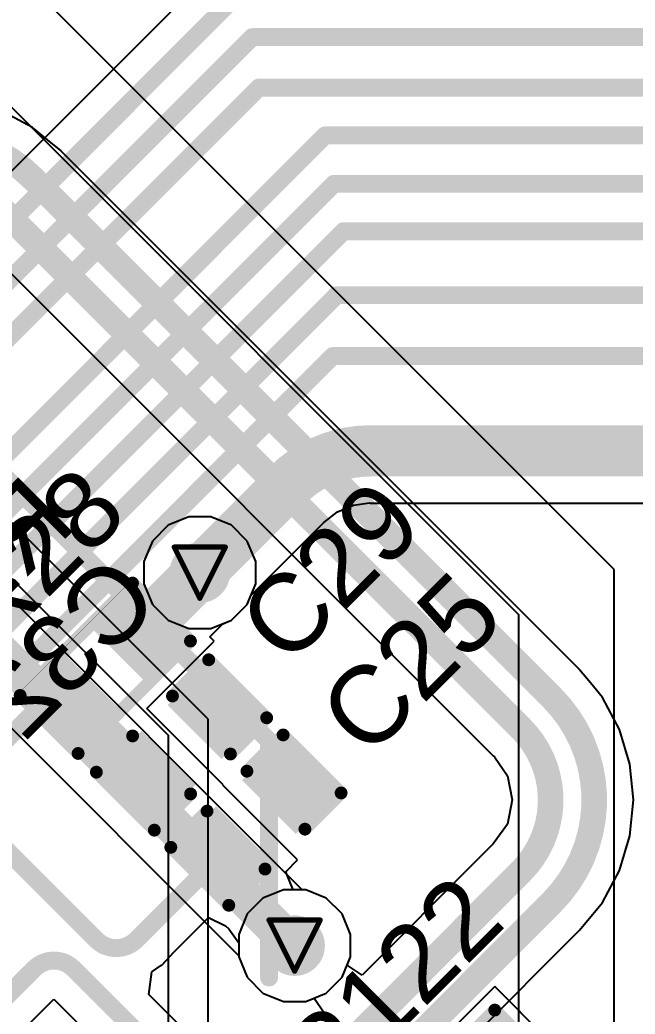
# Model space of a CAD drawing. Header units: inches. Extents: x 0 to 5359, y 0 to 5098.
# Drawn here: x 65.48 to 71.58, y 59.44 to 69.29 of the extents above; entities that cross this region are included whole.
import ezdxf

# ---------------------------------------------------------------- set-up
doc = ezdxf.new("R2010")
doc.units = ezdxf.units.IN
for name, color, linetype in [('Bottom Layer', 5, 'Continuous'), ('Bottom Overlay', 54, 'Continuous'), ('Drill Drawing', 1, 'Continuous'), ('Layer 1', 16, 'Continuous'), ('Layer 2', 76, 'Continuous'), ('Top Layer', 1, 'Continuous'), ('Top Overlay', 2, 'Continuous'), ('Top Paste', 8, 'Continuous'), ('Top Solder', 216, 'Continuous'), ('Via Holes', 16, 'Continuous')]:
    doc.layers.add(name, color=color, linetype=linetype)
doc.styles.add('Arial', font='', dxfattribs={"height": 0.2})
doc.styles.get('Arial').set_extended_font_data('Arial')

# ---------------------------------------------------------------- blocks, each defined once
blk = doc.blocks.new('R___0402_171')
at = {"layer": 'Top Layer'}
for points in [[(-0.6985, -0.3175), (-0.6985, 0.3175), (-0.2412999999999999, 0.3175), (-0.2413, -0.3175)], [(0.2412999999999999, -0.3175), (0.2413, 0.3175), (0.6985, 0.3175), (0.6985, -0.3175)]]:
    blk.add_hatch(color=1, dxfattribs=at).paths.add_polyline_path(points)
at = {"layer": 'Top Paste'}
for points in [[(-0.6985, -0.3175), (-0.6985, 0.3175), (-0.2412999999999999, 0.3175), (-0.2413, -0.3175)], [(0.2412999999999999, -0.3175), (0.2413, 0.3175), (0.6985, 0.3175), (0.6985, -0.3175)]]:
    blk.add_hatch(color=8, dxfattribs=at).paths.add_polyline_path(points)
at = {"layer": 'Top Solder'}
for points in [[(-0.75350116, -0.37250116), (-0.75350116, 0.37250116), (-0.1862988399999999, 0.37250116), (-0.18629884, -0.37250116)], [(0.1862988399999999, -0.37250116), (0.18629884, 0.37250116), (0.75350116, 0.37250116), (0.75350116, -0.37250116)]]:
    blk.add_hatch(color=216, dxfattribs=at).paths.add_polyline_path(points)
at = {"layer": 'Top Overlay'}
for points in [[(-0.7874, -0.4064, 0.127, 0.127, 0), (-0.7874, 0.4064, 0.127, 0.127, 0)], [(0.7874, 0.4064, 0.127, 0.127, 0), (-0.7874, 0.4064, 0.127, 0.127, 0)], [(0.7874, -0.4064, 0.127, 0.127, 0), (0.7874, 0.4064, 0.127, 0.127, 0)], [(0.7874, -0.4064, 0.127, 0.127, 0), (-0.7874, -0.4064, 0.127, 0.127, 0)], [(0.8128, -0.4318, 0.0032258, 0.0032258, 0), (-0.8128, -0.4318, 0.0032258, 0.0032258, 0)]]:
    blk.add_lwpolyline(points, format="xyseb", dxfattribs=at)
for points in [[(-0.8191499999999999, 0.4064, 0.0635, 0.0635, 1), (-0.7556499999999999, 0.4064, 0.0635, 0.0635, 1)], [(-0.8191499999999999, 0.4064, 0.0635, 0.0635, 1), (-0.7556499999999999, 0.4064, 0.0635, 0.0635, 1)], [(0.7556499999999999, 0.4064, 0.0635, 0.0635, 1), (0.8191499999999999, 0.4064, 0.0635, 0.0635, 1)], [(0.7556499999999999, 0.4064, 0.0635, 0.0635, 1), (0.8191499999999999, 0.4064, 0.0635, 0.0635, 1)], [(-0.8191499999999999, -0.4064, 0.0635, 0.0635, 1), (-0.7556499999999999, -0.4064, 0.0635, 0.0635, 1)], [(-0.8191499999999999, -0.4064, 0.0635, 0.0635, 1), (-0.7556499999999999, -0.4064, 0.0635, 0.0635, 1)], [(0.7556499999999999, -0.4064, 0.0635, 0.0635, 1), (0.8191499999999999, -0.4064, 0.0635, 0.0635, 1)], [(0.7556499999999999, -0.4064, 0.0635, 0.0635, 1), (0.8191499999999999, -0.4064, 0.0635, 0.0635, 1)], [(-0.81360518, -0.4318, 0.0016129, 0.0016129, 1), (-0.8119948199999999, -0.4318, 0.0016129, 0.0016129, 1)], [(0.8119948199999999, -0.4318, 0.0016129, 0.0016129, 1), (0.81360518, -0.4318, 0.0016129, 0.0016129, 1)]]:
    blk.add_lwpolyline(points, format="xyseb", close=True, dxfattribs=at)
blk = doc.blocks.new('C___0402_359')
at = {"layer": 'Top Layer'}
for points in [[(-0.6985, -0.3175), (-0.6985, 0.3175), (-0.2412999999999999, 0.3175), (-0.2413, -0.3175)], [(0.2412999999999999, -0.3175), (0.2413, 0.3175), (0.6985, 0.3175), (0.6985, -0.3175)]]:
    blk.add_hatch(color=1, dxfattribs=at).paths.add_polyline_path(points)
at = {"layer": 'Top Paste'}
for points in [[(-0.6985, -0.3175), (-0.6985, 0.3175), (-0.2412999999999999, 0.3175), (-0.2413, -0.3175)], [(0.2412999999999999, -0.3175), (0.2413, 0.3175), (0.6985, 0.3175), (0.6985, -0.3175)]]:
    blk.add_hatch(color=8, dxfattribs=at).paths.add_polyline_path(points)
at = {"layer": 'Top Solder'}
for points in [[(-0.7584998799999999, -0.37749988), (-0.7584998799999999, 0.37749988), (-0.18130012, 0.37749988), (-0.18130012, -0.37749988)], [(0.18130012, -0.37749988), (0.18130012, 0.37749988), (0.7584998799999999, 0.37749988), (0.7584998799999999, -0.37749988)]]:
    blk.add_hatch(color=216, dxfattribs=at).paths.add_polyline_path(points)
at = {"layer": 'Top Overlay'}
for points in [[(-0.7874, -0.4064, 0.127, 0.127, 0), (-0.7874, 0.4064, 0.127, 0.127, 0)], [(-0.2794, 0.4064, 0.127, 0.127, 0), (-0.7874, 0.4064, 0.127, 0.127, 0)], [(0.7874, 0.4064, 0.127, 0.127, 0), (0.2794, 0.4064, 0.127, 0.127, 0)], [(0.7874, -0.4064, 0.127, 0.127, 0), (0.7874, 0.4064, 0.127, 0.127, 0)], [(-0.2794, -0.4064, 0.127, 0.127, 0), (-0.7874, -0.4064, 0.127, 0.127, 0)], [(0.7874, -0.4064, 0.127, 0.127, 0), (0.2794, -0.4064, 0.127, 0.127, 0)]]:
    blk.add_lwpolyline(points, format="xyseb", dxfattribs=at)
for points in [[(-0.8191499999999999, 0.4064, 0.0635, 0.0635, 1), (-0.7556499999999999, 0.4064, 0.0635, 0.0635, 1)], [(-0.8191499999999999, 0.4064, 0.0635, 0.0635, 1), (-0.7556499999999999, 0.4064, 0.0635, 0.0635, 1)], [(-0.31115, 0.4064, 0.0635, 0.0635, 1), (-0.24765, 0.4064, 0.0635, 0.0635, 1)], [(0.24765, 0.4064, 0.0635, 0.0635, 1), (0.31115, 0.4064, 0.0635, 0.0635, 1)], [(0.7556499999999999, 0.4064, 0.0635, 0.0635, 1), (0.8191499999999999, 0.4064, 0.0635, 0.0635, 1)], [(0.7556499999999999, 0.4064, 0.0635, 0.0635, 1), (0.8191499999999999, 0.4064, 0.0635, 0.0635, 1)], [(-0.8191499999999999, -0.4064, 0.0635, 0.0635, 1), (-0.7556499999999999, -0.4064, 0.0635, 0.0635, 1)], [(-0.8191499999999999, -0.4064, 0.0635, 0.0635, 1), (-0.7556499999999999, -0.4064, 0.0635, 0.0635, 1)], [(-0.31115, -0.4064, 0.0635, 0.0635, 1), (-0.24765, -0.4064, 0.0635, 0.0635, 1)], [(0.24765, -0.4064, 0.0635, 0.0635, 1), (0.31115, -0.4064, 0.0635, 0.0635, 1)], [(0.7556499999999999, -0.4064, 0.0635, 0.0635, 1), (0.8191499999999999, -0.4064, 0.0635, 0.0635, 1)], [(0.7556499999999999, -0.4064, 0.0635, 0.0635, 1), (0.8191499999999999, -0.4064, 0.0635, 0.0635, 1)]]:
    blk.add_lwpolyline(points, format="xyseb", close=True, dxfattribs=at)
blk = doc.blocks.new('C___0402_363')
at = {"layer": 'Top Layer'}
for points in [[(-0.6985, -0.3175), (-0.6985, 0.3175), (-0.2412999999999999, 0.3175), (-0.2413, -0.3175)], [(0.2412999999999999, -0.3175), (0.2413, 0.3175), (0.6985, 0.3175), (0.6985, -0.3175)]]:
    blk.add_hatch(color=1, dxfattribs=at).paths.add_polyline_path(points)
at = {"layer": 'Top Paste'}
for points in [[(-0.6985, -0.3175), (-0.6985, 0.3175), (-0.2412999999999999, 0.3175), (-0.2413, -0.3175)], [(0.2412999999999999, -0.3175), (0.2413, 0.3175), (0.6985, 0.3175), (0.6985, -0.3175)]]:
    blk.add_hatch(color=8, dxfattribs=at).paths.add_polyline_path(points)
at = {"layer": 'Top Solder'}
for points in [[(-0.7584998799999999, -0.37749988), (-0.7584998799999999, 0.37749988), (-0.18130012, 0.37749988), (-0.18130012, -0.37749988)], [(0.18130012, -0.37749988), (0.18130012, 0.37749988), (0.7584998799999999, 0.37749988), (0.7584998799999999, -0.37749988)]]:
    blk.add_hatch(color=216, dxfattribs=at).paths.add_polyline_path(points)
at = {"layer": 'Top Overlay'}
for points in [[(-0.2794, 0.4064, 0.127, 0.127, 0), (-0.7874, 0.4064, 0.127, 0.127, 0)], [(-0.7874, -0.4064, 0.127, 0.127, 0), (-0.7874, 0.4064, 0.127, 0.127, 0)], [(0.7874, 0.4064, 0.127, 0.127, 0), (0.2794, 0.4064, 0.127, 0.127, 0)], [(0.7874, -0.4064, 0.127, 0.127, 0), (0.7874, 0.4064, 0.127, 0.127, 0)], [(-0.2794, -0.4064, 0.127, 0.127, 0), (-0.7874, -0.4064, 0.127, 0.127, 0)], [(0.7874, -0.4064, 0.127, 0.127, 0), (0.2794, -0.4064, 0.127, 0.127, 0)]]:
    blk.add_lwpolyline(points, format="xyseb", dxfattribs=at)
for points in [[(-0.8191499999999999, 0.4064, 0.0635, 0.0635, 1), (-0.7556499999999999, 0.4064, 0.0635, 0.0635, 1)], [(-0.8191499999999999, 0.4064, 0.0635, 0.0635, 1), (-0.7556499999999999, 0.4064, 0.0635, 0.0635, 1)], [(-0.31115, 0.4064, 0.0635, 0.0635, 1), (-0.24765, 0.4064, 0.0635, 0.0635, 1)], [(0.24765, 0.4064, 0.0635, 0.0635, 1), (0.31115, 0.4064, 0.0635, 0.0635, 1)], [(0.7556499999999999, 0.4064, 0.0635, 0.0635, 1), (0.8191499999999999, 0.4064, 0.0635, 0.0635, 1)], [(0.7556499999999999, 0.4064, 0.0635, 0.0635, 1), (0.8191499999999999, 0.4064, 0.0635, 0.0635, 1)], [(-0.8191499999999999, -0.4064, 0.0635, 0.0635, 1), (-0.7556499999999999, -0.4064, 0.0635, 0.0635, 1)], [(-0.8191499999999999, -0.4064, 0.0635, 0.0635, 1), (-0.7556499999999999, -0.4064, 0.0635, 0.0635, 1)], [(-0.31115, -0.4064, 0.0635, 0.0635, 1), (-0.24765, -0.4064, 0.0635, 0.0635, 1)], [(0.24765, -0.4064, 0.0635, 0.0635, 1), (0.31115, -0.4064, 0.0635, 0.0635, 1)], [(0.7556499999999999, -0.4064, 0.0635, 0.0635, 1), (0.8191499999999999, -0.4064, 0.0635, 0.0635, 1)], [(0.7556499999999999, -0.4064, 0.0635, 0.0635, 1), (0.8191499999999999, -0.4064, 0.0635, 0.0635, 1)]]:
    blk.add_lwpolyline(points, format="xyseb", close=True, dxfattribs=at)
blk = doc.blocks.new('C___0402_381')
at = {"layer": 'Top Layer'}
for points in [[(-0.6985, -0.3175), (-0.6985, 0.3175), (-0.2412999999999999, 0.3175), (-0.2413, -0.3175)], [(0.2412999999999999, -0.3175), (0.2413, 0.3175), (0.6985, 0.3175), (0.6985, -0.3175)]]:
    blk.add_hatch(color=1, dxfattribs=at).paths.add_polyline_path(points)
at = {"layer": 'Top Paste'}
for points in [[(-0.6985, -0.3175), (-0.6985, 0.3175), (-0.2412999999999999, 0.3175), (-0.2413, -0.3175)], [(0.2412999999999999, -0.3175), (0.2413, 0.3175), (0.6985, 0.3175), (0.6985, -0.3175)]]:
    blk.add_hatch(color=8, dxfattribs=at).paths.add_polyline_path(points)
at = {"layer": 'Top Solder'}
for points in [[(-0.7584998799999999, -0.37749988), (-0.7584998799999999, 0.37749988), (-0.18130012, 0.37749988), (-0.18130012, -0.37749988)], [(0.18130012, -0.37749988), (0.18130012, 0.37749988), (0.7584998799999999, 0.37749988), (0.7584998799999999, -0.37749988)]]:
    blk.add_hatch(color=216, dxfattribs=at).paths.add_polyline_path(points)
at = {"layer": 'Top Overlay'}
for points in [[(-0.7874, 0.4064, 0.127, 0.127, 0), (-0.7874, -0.4064, 0.127, 0.127, 0)], [(-0.2794, 0.4064, 0.127, 0.127, 0), (-0.7874, 0.4064, 0.127, 0.127, 0)], [(0.7874, 0.4064, 0.127, 0.127, 0), (0.2794, 0.4064, 0.127, 0.127, 0)], [(0.7874, 0.4064, 0.127, 0.127, 0), (0.7874, -0.4064, 0.127, 0.127, 0)], [(-0.2794, -0.4064, 0.127, 0.127, 0), (-0.7874, -0.4064, 0.127, 0.127, 0)], [(0.7874, -0.4064, 0.127, 0.127, 0), (0.2794, -0.4064, 0.127, 0.127, 0)]]:
    blk.add_lwpolyline(points, format="xyseb", dxfattribs=at)
for points in [[(-0.8191499999999999, 0.4064, 0.0635, 0.0635, 1), (-0.7556499999999999, 0.4064, 0.0635, 0.0635, 1)], [(-0.8191499999999999, 0.4064, 0.0635, 0.0635, 1), (-0.7556499999999999, 0.4064, 0.0635, 0.0635, 1)], [(-0.31115, 0.4064, 0.0635, 0.0635, 1), (-0.24765, 0.4064, 0.0635, 0.0635, 1)], [(0.24765, 0.4064, 0.0635, 0.0635, 1), (0.31115, 0.4064, 0.0635, 0.0635, 1)], [(0.7556499999999999, 0.4064, 0.0635, 0.0635, 1), (0.8191499999999999, 0.4064, 0.0635, 0.0635, 1)], [(0.7556499999999999, 0.4064, 0.0635, 0.0635, 1), (0.8191499999999999, 0.4064, 0.0635, 0.0635, 1)], [(-0.8191499999999999, -0.4064, 0.0635, 0.0635, 1), (-0.7556499999999999, -0.4064, 0.0635, 0.0635, 1)], [(-0.8191499999999999, -0.4064, 0.0635, 0.0635, 1), (-0.7556499999999999, -0.4064, 0.0635, 0.0635, 1)], [(-0.31115, -0.4064, 0.0635, 0.0635, 1), (-0.24765, -0.4064, 0.0635, 0.0635, 1)], [(0.24765, -0.4064, 0.0635, 0.0635, 1), (0.31115, -0.4064, 0.0635, 0.0635, 1)], [(0.7556499999999999, -0.4064, 0.0635, 0.0635, 1), (0.8191499999999999, -0.4064, 0.0635, 0.0635, 1)], [(0.7556499999999999, -0.4064, 0.0635, 0.0635, 1), (0.8191499999999999, -0.4064, 0.0635, 0.0635, 1)]]:
    blk.add_lwpolyline(points, format="xyseb", close=True, dxfattribs=at)

msp = doc.modelspace()

# ---------------------------------------------------------------- hatches: boundary and pattern name
at = {"layer": 'Bottom Layer'}
h = msp.add_hatch(color=5, dxfattribs=at)
edge = h.paths.add_edge_path()
edge.add_arc((67.26704606, 63.81672529999999), 0.2999994, 0, 360)
h = msp.add_hatch(color=5, dxfattribs=at)
edge = h.paths.add_edge_path()
edge.add_arc((68.20712037999999, 60.12091353999999), 0.2999994, 0, 360)
at = {"layer": 'Layer 1'}
h = msp.add_hatch(color=16, dxfattribs=at)
edge = h.paths.add_edge_path()
edge.add_arc((67.26704606, 63.81672529999999), 0.2999994, 0, 360)
h = msp.add_hatch(color=16, dxfattribs=at)
edge = h.paths.add_edge_path()
edge.add_arc((68.20712037999999, 60.12091353999999), 0.2999994, 0, 360)
at = {"layer": 'Layer 2'}
h = msp.add_hatch(color=76, dxfattribs=at)
edge = h.paths.add_edge_path()
edge.add_arc((67.26704606, 63.81672529999999), 0.2999994, 0, 360)
h = msp.add_hatch(color=76, dxfattribs=at)
edge = h.paths.add_edge_path()
edge.add_arc((68.20712037999999, 60.12091353999999), 0.2999994, 0, 360)
at = {"layer": 'Top Layer'}
h = msp.add_hatch(color=1, dxfattribs=at)
edge = h.paths.add_edge_path()
edge.add_arc((67.26704606, 63.81672529999999), 0.2999994, 0, 360)
h = msp.add_hatch(color=1, dxfattribs=at)
edge = h.paths.add_edge_path()
edge.add_arc((68.20712037999999, 60.12091353999999), 0.2999994, 0, 360)
at = {"layer": 'Via Holes'}
h = msp.add_hatch(color=7, dxfattribs=at)
edge = h.paths.add_edge_path()
edge.add_arc((67.26704606, 63.81672529999999), 0.1499997, 0, 360)
h = msp.add_hatch(color=7, dxfattribs=at)
edge = h.paths.add_edge_path()
edge.add_arc((68.20712037999999, 60.12091353999999), 0.1499997, 0, 360)

# ---------------------------------------------------------------- linework, layer by layer
at = {"layer": 'Bottom Layer'}
for p, q in [((65.60930998, 68.22781375999999), (65.28722273999999, 68.39997242)), ((65.75855276, 68.10533496), (65.60930998, 68.22781375999999)), ((65.8916259, 67.9961302), (65.75855276, 68.10533496)), ((65.89170209999999, 67.99603368), (65.8916259, 67.9961302)), ((65.89205516, 67.99355718), (65.89170209999999, 67.99603368)), ((70.90406189999999, 62.9815479), (65.89205516, 67.99355718)), ((65.03735532, 67.13885733999999), (70.17458405999999, 62.00162097999999)), ((67.15684816, 64.3707247), (66.9532316, 64.286384)), ((67.37724396, 64.3707247), (67.15684816, 64.3707247)), ((67.58086052, 64.286384), (67.37724396, 64.3707247)), ((66.9532316, 64.286384), (66.79738736, 64.13053975999999)), ((67.73670476, 64.13053975999999), (67.58086052, 64.286384)), ((68.28047812, 60.67491293999999), (64.82695441999999, 64.12843917999999)), ((66.79738736, 64.13053975999999), (66.71304665999999, 63.9269232)), ((67.82104546, 63.9269232), (67.73670476, 64.13053975999999)), ((66.71304665999999, 63.9269232), (66.71304665999999, 63.7065274)), ((67.82104546, 63.7065274), (67.82104546, 63.9269232)), ((66.71304665999999, 63.7065274), (66.79738736, 63.50291083999999)), ((67.73670476, 63.50291083999999), (67.82104546, 63.7065274)), ((66.79738736, 63.50291083999999), (66.9532316, 63.3470666)), ((67.58086052, 63.3470666), (67.73670476, 63.50291083999999)), ((66.9532316, 63.3470666), (67.15684816, 63.26272589999999)), ((67.15684816, 63.26272589999999), (67.37724396, 63.26272589999999)), ((67.37724396, 63.26272589999999), (67.58086052, 63.3470666)), ((71.03033545999999, 62.85689231999999), (70.90406189999999, 62.9815479)), ((64.76785116, 62.9056781), (67.65312098, 60.02040827999999)), ((71.03184168, 62.85565534), (71.03033545999999, 62.85689231999999)), ((71.13984248, 62.72405032), (71.03184168, 62.85565534)), ((71.25896848, 62.5788944), (71.13984248, 62.72405032)), ((71.42774132, 62.26314192), (71.25896848, 62.5788944)), ((71.53167049999999, 61.92053402), (71.42774132, 62.26314192)), ((70.17458405999999, 62.00162097999999), (70.1899155, 61.99137715999999)), ((70.1899155, 61.99137715999999), (70.31601634, 61.80265261999999)), ((71.56676314, 61.56423044), (71.53167049999999, 61.92053402)), ((70.31601634, 61.80265261999999), (70.36344068, 61.56423044)), ((70.36344068, 61.56423044), (70.31601634, 61.32580826)), ((71.53167049999999, 61.20792686), (71.56676314, 61.56423044)), ((70.31601634, 61.32580826), (70.27545253999999, 61.26509972)), ((70.27545253999999, 61.26509972), (70.17617156, 61.12842231999999)), ((71.42774132, 60.86531896), (71.53167049999999, 61.20792686)), ((70.17588708, 61.12814545999999), (70.05059142, 61.00260596)), ((70.17614108, 61.12839184), (70.17588708, 61.12814545999999)), ((70.17615124, 61.12840708), (70.17614108, 61.12839184)), ((70.17617156, 61.12842231999999), (70.17615124, 61.12840708)), ((70.05059142, 61.00260596), (68.87764481999999, 59.82741653999999)), ((71.25896848, 60.54956648), (71.42774132, 60.86531896)), ((68.31731828, 60.67491293999999), (68.28047812, 60.67491293999999)), ((68.52093484, 60.59057223999999), (68.31731828, 60.67491293999999)), ((68.67677907999999, 60.43472799999999), (68.52093484, 60.59057223999999)), ((71.03194582, 60.27294016), (71.25896848, 60.54956648)), ((68.76111978, 60.23111144), (68.67677907999999, 60.43472799999999)), ((66.50574456, 55.73994186), (71.03009162, 60.27293508)), ((68.76111978, 60.01071563999999), (68.76111978, 60.23111144)), ((71.03009162, 60.27293508), (71.03194582, 60.27293)), ((71.03195089999998, 60.27293508), (71.03194582, 60.27294016)), ((71.03194582, 60.27293), (71.03195089999998, 60.27293508)), ((67.65312098, 60.02040827999999), (67.65312098, 60.01071563999999)), ((67.65312098, 60.01071563999999), (67.73746168, 59.80709908)), ((68.72687804, 59.92805134), (68.76111978, 60.01071563999999)), ((68.87764481999999, 59.82741653999999), (68.72687804, 59.92805134)), ((67.73746168, 59.80709908), (67.89330591999999, 59.65125483999999)), ((67.89330591999999, 59.65125483999999), (68.09692248, 59.56691413999999)), ((68.09692248, 59.56691413999999), (68.31731828, 59.56691413999999)), ((68.31731828, 59.56691413999999), (68.40104684, 59.60159529999999)), ((68.40104684, 59.60159529999999), (68.5018442, 59.4508971)), ((68.5018442, 59.4508971), (61.46823368, 52.40384489999999))]:
    msp.add_line(p, q, dxfattribs=at)
for points in [[(63.53269742, 67.7203751, 0.254, 0.254, -0.4142328471836102), (65.61593937999999, 67.72030905999999, 0.254, 0.254, 0)], [(65.61593683999999, 67.72030652, 0.254, 0.254, 0), (65.6170265, 67.71921686, 0.254, 0.254, 0)], [(65.6170265, 67.71921686, 0.254, 0.254, -0.0002818042680307901), (65.61737194, 67.71887396, 0.254, 0.254, 0)], [(65.6173694, 67.71887142, 0.254, 0.254, 0), (70.75513408, 62.58110165999999, 0.254, 0.254, 0)], [(65.31204107999999, 67.4135431, 0.254, 0.254, 0), (70.44926982, 62.27630674, 0.254, 0.254, 0)], [(64.5064877, 63.80797245999999, 0.3809999999999999, 0.3809999999999999, 0), (68.2130335, 60.10142665999999, 0.3809999999999999, 0.3809999999999999, 0)], [(70.75513662, 62.5811042, 0.254, 0.254, -0.4144977548457663), (70.75630501999999, 60.54852508, 0.254, 0.254, 0)], [(70.44926982, 62.27630674, 0.254, 0.254, -0.4148964547558662), (70.45083954, 60.85371877999999, 0.254, 0.254, 0)], [(60.92321063999999, 51.30788062, 0.254, 0.254, 0), (70.45083954, 60.85371877999999, 0.254, 0.254, 0)], [(61.22895806, 51.0029714, 0.254, 0.254, 0), (70.75630501999999, 60.54852508, 0.254, 0.254, 0)]]:
    msp.add_lwpolyline(points, format="xyseb", dxfattribs=at)
for points in [[(65.55243684, 67.72030652, 0.127, 0.127, 1), (65.67943684, 67.72030652, 0.127, 0.127, 1)], [(65.55243938, 67.72030905999999, 0.127, 0.127, 1), (65.67943938, 67.72030905999999, 0.127, 0.127, 1)], [(65.55352649999999, 67.71921686, 0.127, 0.127, 1), (65.6805265, 67.71921686, 0.127, 0.127, 1)], [(65.55352649999999, 67.71921686, 0.127, 0.127, 1), (65.6805265, 67.71921686, 0.127, 0.127, 1)], [(65.5538694, 67.71887142, 0.127, 0.127, 1), (65.68086939999999, 67.71887142, 0.127, 0.127, 1)], [(65.55387194, 67.71887396, 0.127, 0.127, 1), (65.68087193999999, 67.71887396, 0.127, 0.127, 1)], [(70.69163407999999, 62.58110165999999, 0.127, 0.127, 1), (70.81863408, 62.58110165999999, 0.127, 0.127, 1)], [(70.69163662, 62.5811042, 0.127, 0.127, 1), (70.81863661999999, 62.5811042, 0.127, 0.127, 1)], [(70.38576982, 62.27630674, 0.127, 0.127, 1), (70.51276981999999, 62.27630674, 0.127, 0.127, 1)], [(70.38576982, 62.27630674, 0.127, 0.127, 1), (70.51276981999999, 62.27630674, 0.127, 0.127, 1)], [(70.38733954, 60.85371877999999, 0.127, 0.127, 1), (70.51433954, 60.85371877999999, 0.127, 0.127, 1)], [(70.38733954, 60.85371877999999, 0.127, 0.127, 1), (70.51433954, 60.85371877999999, 0.127, 0.127, 1)], [(70.69280502, 60.54852508, 0.127, 0.127, 1), (70.81980502, 60.54852508, 0.127, 0.127, 1)], [(70.69280502, 60.54852508, 0.127, 0.127, 1), (70.81980502, 60.54852508, 0.127, 0.127, 1)], [(68.11778349999999, 60.10142665999999, 0.1905, 0.1905, 1), (68.3082835, 60.10142665999999, 0.1905, 0.1905, 1)]]:
    msp.add_lwpolyline(points, format="xyseb", close=True, dxfattribs=at)
at = {"layer": 'Drill Drawing'}
for points in [[(67.01304606000001, 64.0707253, 0.0508, 0.0508, 0), (67.52104606, 64.0707253, 0.0508, 0.0508, 0)], [(67.01304606000001, 64.0707253, 0.0508, 0.0508, 0), (67.26704606, 63.5627253, 0.0508, 0.0508, 0)], [(67.26704606, 63.5627253, 0.0508, 0.0508, 0), (67.52104606, 64.0707253, 0.0508, 0.0508, 0)], [(67.95312038, 60.37491354, 0.0508, 0.0508, 0), (68.46112038, 60.37491354, 0.0508, 0.0508, 0)], [(67.95312038, 60.37491354, 0.0508, 0.0508, 0), (68.20712037999999, 59.86691354, 0.0508, 0.0508, 0)], [(68.20712037999999, 59.86691354, 0.0508, 0.0508, 0), (68.46112038, 60.37491354, 0.0508, 0.0508, 0)]]:
    msp.add_lwpolyline(points, format="xyseb", dxfattribs=at)
for points in [[(67.00034606, 64.0707253, 0.0254, 0.0254, 1), (67.02574605999999, 64.0707253, 0.0254, 0.0254, 1)], [(67.00034606, 64.0707253, 0.0254, 0.0254, 1), (67.02574605999999, 64.0707253, 0.0254, 0.0254, 1)], [(67.50834606, 64.0707253, 0.0254, 0.0254, 1), (67.53374606, 64.0707253, 0.0254, 0.0254, 1)], [(67.50834606, 64.0707253, 0.0254, 0.0254, 1), (67.53374606, 64.0707253, 0.0254, 0.0254, 1)], [(67.25434605999999, 63.5627253, 0.0254, 0.0254, 1), (67.27974606, 63.5627253, 0.0254, 0.0254, 1)], [(67.25434605999999, 63.5627253, 0.0254, 0.0254, 1), (67.27974606, 63.5627253, 0.0254, 0.0254, 1)], [(67.94042037999999, 60.37491354, 0.0254, 0.0254, 1), (67.96582038, 60.37491354, 0.0254, 0.0254, 1)], [(67.94042037999999, 60.37491354, 0.0254, 0.0254, 1), (67.96582038, 60.37491354, 0.0254, 0.0254, 1)], [(68.44842038, 60.37491354, 0.0254, 0.0254, 1), (68.47382037999999, 60.37491354, 0.0254, 0.0254, 1)], [(68.44842038, 60.37491354, 0.0254, 0.0254, 1), (68.47382037999999, 60.37491354, 0.0254, 0.0254, 1)], [(68.19442038, 59.86691354, 0.0254, 0.0254, 1), (68.21982038, 59.86691354, 0.0254, 0.0254, 1)], [(68.19442038, 59.86691354, 0.0254, 0.0254, 1), (68.21982038, 59.86691354, 0.0254, 0.0254, 1)]]:
    msp.add_lwpolyline(points, format="xyseb", close=True, dxfattribs=at)
at = {"layer": 'Layer 1'}
for p, q in [((67.15684816, 64.3707247), (66.9532316, 64.286384)), ((67.37724396, 64.3707247), (67.15684816, 64.3707247)), ((67.58086052, 64.286384), (67.37724396, 64.3707247)), ((66.9532316, 64.286384), (66.79738736, 64.13053975999999)), ((67.73670476, 64.13053975999999), (67.58086052, 64.286384)), ((66.79738736, 64.13053975999999), (66.71304665999999, 63.9269232)), ((67.82104546, 63.9269232), (67.73670476, 64.13053975999999)), ((66.71304665999999, 63.9269232), (66.71304665999999, 63.7065274)), ((67.82104546, 63.7065274), (67.82104546, 63.9269232)), ((66.71304665999999, 63.7065274), (66.79738736, 63.50291083999999)), ((67.73670476, 63.50291083999999), (67.82104546, 63.7065274)), ((66.79738736, 63.50291083999999), (66.9532316, 63.3470666)), ((67.58086052, 63.3470666), (67.73670476, 63.50291083999999)), ((66.9532316, 63.3470666), (67.15684816, 63.26272589999999)), ((67.15684816, 63.26272589999999), (67.37724396, 63.26272589999999)), ((67.37724396, 63.26272589999999), (67.58086052, 63.3470666)), ((68.09692248, 60.67491293999999), (67.89330591999999, 60.59057223999999)), ((68.31731828, 60.67491293999999), (68.09692248, 60.67491293999999)), ((68.52093484, 60.59057223999999), (68.31731828, 60.67491293999999)), ((67.89330591999999, 60.59057223999999), (67.73746168, 60.43472799999999)), ((68.67677907999999, 60.43472799999999), (68.52093484, 60.59057223999999)), ((67.73746168, 60.43472799999999), (67.65312098, 60.23111144)), ((68.76111978, 60.23111144), (68.67677907999999, 60.43472799999999)), ((67.65312098, 60.23111144), (67.65312098, 60.01071563999999)), ((68.76111978, 60.01071563999999), (68.76111978, 60.23111144)), ((67.65312098, 60.01071563999999), (67.73746168, 59.80709908)), ((68.67677907999999, 59.80709908), (68.76111978, 60.01071563999999)), ((67.73746168, 59.80709908), (67.89330591999999, 59.65125483999999)), ((68.52093484, 59.65125483999999), (68.67677907999999, 59.80709908)), ((67.89330591999999, 59.65125483999999), (68.09692248, 59.56691413999999)), ((68.31731828, 59.56691413999999), (68.52093484, 59.65125483999999)), ((68.09692248, 59.56691413999999), (68.31731828, 59.56691413999999))]:
    msp.add_line(p, q, dxfattribs=at)
at = {"layer": 'Layer 2'}
for p, q in [((71.37399746, 63.84965131999999), (60.19799238, 75.02565894)), ((62.34282934, 71.48469828), (70.42501535999999, 63.40254527999999)), ((67.3499669, 62.36453364), (61.55327287999999, 68.16122766)), ((63.26463597999999, 65.89436147999999), (65.50818242, 63.65082266)), ((67.15684816, 64.3707247), (66.9532316, 64.286384)), ((67.37724396, 64.3707247), (67.15684816, 64.3707247)), ((67.58086052, 64.286384), (67.37724396, 64.3707247)), ((66.9532316, 64.286384), (66.79738736, 64.13053975999999)), ((67.73670476, 64.13053975999999), (67.58086052, 64.286384)), ((66.79738736, 64.13053975999999), (66.71304665999999, 63.9269232)), ((67.82104546, 63.9269232), (67.73670476, 64.13053975999999)), ((66.71304665999999, 63.9269232), (66.71304665999999, 63.7065274)), ((67.82104546, 63.7065274), (67.82104546, 63.9269232)), ((71.374, 50.45807028), (71.37399746, 63.84965131999999)), ((65.50818242, 63.65082266), (66.95322906, 62.2057811)), ((66.71304665999999, 63.7065274), (66.79738736, 63.50291083999999)), ((67.73670476, 63.50291083999999), (67.82104546, 63.7065274)), ((66.79738736, 63.50291083999999), (66.9532316, 63.3470666)), ((67.58086052, 63.3470666), (67.73670476, 63.50291083999999)), ((70.42501535999999, 63.40254527999999), (70.42501535999999, 53.7600906)), ((66.9532316, 63.3470666), (67.15684816, 63.26272589999999)), ((67.15684816, 63.26272589999999), (67.37724396, 63.26272589999999)), ((67.37724396, 63.26272589999999), (67.58086052, 63.3470666)), ((67.34996181999999, 60.12850813999999), (67.3499669, 62.36453364)), ((66.95322906, 62.2057811), (66.9532316, 59.77819895999999)), ((67.34996181999999, 53.7467429), (67.34996181999999, 60.12850813999999)), ((66.9532316, 59.77819895999999), (66.9532316, 53.291359))]:
    msp.add_line(p, q, dxfattribs=at)
for points in [[(60.72446833999999, 69.37955897999998, 0.1778, 0.1778, 0), (67.95325246, 62.15077486, 0.1778, 0.1778, 0)], [(67.95325246, 59.80514581999999, 0.1778, 0.1778, 0), (67.95325246, 62.15077486, 0.1778, 0.1778, 0)]]:
    msp.add_lwpolyline(points, format="xyseb", dxfattribs=at)
for points in [[(67.90880246, 62.15077486, 0.08889999999999999, 0.08889999999999999, 1), (67.99770246, 62.15077486, 0.08889999999999999, 0.08889999999999999, 1)], [(67.90880246, 62.15077486, 0.08889999999999999, 0.08889999999999999, 1), (67.99770246, 62.15077486, 0.08889999999999999, 0.08889999999999999, 1)], [(67.90880246, 59.80514581999999, 0.08889999999999999, 0.08889999999999999, 1), (67.99770246, 59.80514581999999, 0.08889999999999999, 0.08889999999999999, 1)]]:
    msp.add_lwpolyline(points, format="xyseb", close=True, dxfattribs=at)
at = {"layer": 'Top Layer'}
for p, q in [((67.4740205, 69.87137664000001), (63.42890286, 65.82626154)), ((68.63146548, 64.42111575999999), (68.7894992, 64.48657664)), ((68.7894992, 64.48657664), (68.9504463, 64.50776531999999)), ((68.9504463, 64.50776531999999), (68.95908992, 64.50604574)), ((68.95908992, 64.50604574), (92.9667686, 64.50604574)), ((68.49726204, 64.31458562), (68.63101082, 64.42076777999999)), ((68.63101082, 64.42076777999999), (68.63146548, 64.42111575999999)), ((68.3716438, 64.18883021999999), (68.4969674, 64.31414874000001)), ((68.4969674, 64.31414874000001), (68.49697502, 64.31415381999999)), ((68.49697502, 64.31415381999999), (68.49726204, 64.31458562)), ((67.77275243999999, 63.58993632), (68.3716438, 64.18883021999999)), ((67.73670476, 63.50291083999999), (67.77275243999999, 63.58993632)), ((67.58086052, 63.3470666), (67.73670476, 63.50291083999999)), ((67.36490463999999, 63.18209106), (67.4938325, 63.31101892)), ((67.4938325, 63.31101892), (67.58086052, 63.3470666)), ((67.40799319999999, 63.13900249999999), (67.36490463999999, 63.18209106)), ((66.74114159999999, 62.47215343999999), (67.40799319999999, 63.13900249999999)), ((67.49893028, 61.71436476), (66.74114159999999, 62.47215343999999)), ((67.49561811999999, 61.7110526), (67.49893028, 61.71436476)), ((68.23691203999999, 60.96975868), (67.49561811999999, 61.7110526)), ((68.11986629999998, 60.85271294), (68.23691203999999, 60.96975868)), ((68.19351614, 60.67491293999999), (68.11986629999998, 60.85271294)), ((68.31731828, 60.67491293999999), (68.19351614, 60.67491293999999)), ((68.52093484, 60.59057223999999), (68.31731828, 60.67491293999999)), ((68.67677907999999, 60.43472799999999), (68.52093484, 60.59057223999999)), ((67.01030793999999, 60.05694617999999), (67.35244594, 60.39908418)), ((67.35244594, 60.39908418), (67.52324315999999, 60.31843155999999)), ((68.76111978, 60.23111144), (68.67677907999999, 60.43472799999999)), ((67.52324315999999, 60.31843155999999), (67.55441149999999, 60.28725814)), ((67.55441149999999, 60.28725814), (67.65312098, 60.15034451999999)), ((68.76111978, 60.01071563999999), (68.76111978, 60.23111144)), ((67.65312098, 60.15034451999999), (67.65312098, 60.01071563999999)), ((66.8895919, 59.9289632), (67.01030793999999, 60.05694617999999)), ((67.65312098, 60.01071563999999), (67.73746168, 59.80709908)), ((68.67677907999999, 59.80709908), (68.76111978, 60.01071563999999)), ((66.79076558, 59.86210531999999), (66.88859368, 59.92746967999999)), ((66.88859368, 59.92746967999999), (66.8895919, 59.9289632)), ((66.76309228, 59.63833131999999), (66.79076558, 59.86210531999999)), ((67.73746168, 59.80709908), (67.89330591999999, 59.65125483999999)), ((68.52093484, 59.65125483999999), (68.67677907999999, 59.80709908)), ((70.19117279999999, 59.71567685999999), (69.38294988, 58.90745648)), ((70.8736708, 59.03317886), (70.19117279999999, 59.71567685999999)), ((67.50864324, 58.89278035999999), (66.76309228, 59.63833131999999)), ((67.89330591999999, 59.65125483999999), (68.09692248, 59.56691413999999)), ((68.31731828, 59.56691413999999), (68.52093484, 59.65125483999999)), ((65.27554382, 59.04721743999999), (65.82043986, 59.59211093999999)), ((65.82043986, 59.59211093999999), (66.93769188, 58.47485892)), ((68.09692248, 59.56691413999999), (68.31731828, 59.56691413999999))]:
    msp.add_line(p, q, dxfattribs=at)
for points in [[(61.9492284, 63.85215067999999, 0.1778, 0.1778, 0), (67.72124378, 69.62416606, 0.1778, 0.1778, 0)], [(62.23228599999999, 63.56909308, 0.1778, 0.1778, 0), (67.78735744, 69.12416452, 0.1778, 0.1778, 0)], [(67.78735744, 69.12416452, 0.1778, 0.1778, 0), (102.55443548, 69.12416452, 0.1778, 0.1778, 0)], [(62.51498291999999, 63.28639616, 0.1778, 0.1778, 0), (67.85275227999999, 68.62416552, 0.1778, 0.1778, 0)], [(67.85275227999999, 68.62416552, 0.1778, 0.1778, 0), (100.74303448, 68.62416552, 0.1778, 0.1778, 0)], [(63.08073998, 62.7206391, 0.1778, 0.1778, 0), (68.50993155999998, 68.14983068, 0.1778, 0.1778, 0)], [(68.50993155999998, 68.14983068, 0.1778, 0.1778, 0), (98.70247214, 68.14983068, 0.1778, 0.1778, 0)], [(63.36361723999999, 62.43776183999999, 0.1778, 0.1778, 0), (68.59596644, 67.67011104, 0.1778, 0.1778, 0)], [(68.59596644, 67.67011104, 0.1778, 0.1778, 0), (97.36257642, 67.67011104, 0.1778, 0.1778, 0)], [(63.64649703999999, 62.15488204, 0.1778, 0.1778, 0), (68.69249152, 67.20087652, 0.1778, 0.1778, 0)], [(68.69249152, 67.20087652, 0.1778, 0.1778, 0), (95.99297031999998, 67.20087652, 0.1778, 0.1778, 0)], [(63.92937429999999, 61.87200478, 0.1778, 0.1778, 0), (68.62430267999999, 66.56693316, 0.1778, 0.1778, 0)], [(68.62430267999999, 66.56693316, 0.1778, 0.1778, 0), (69.5999624, 66.56693316, 0.1778, 0.1778, 0)], [(69.5999624, 66.56693316, 0.1778, 0.1778, 0), (95.09769143999999, 66.56693316, 0.1778, 0.1778, 0)], [(64.21225156, 61.58912751999999, 0.1778, 0.1778, 0), (68.58692404, 65.96379999999999, 0.1778, 0.1778, 0)], [(68.58692404, 65.96379999999999, 0.1778, 0.1778, 0), (78.04941464, 65.96379999999999, 0.1778, 0.1778, 0)], [(68.1307248, 64.68040404, 0.508, 0.508, -0.1991660412822482), (68.95908992, 65.02399746, 0.508, 0.508, 0)], [(68.95908992, 65.02399746, 0.508, 0.508, 0), (93.16399452, 65.02399746, 0.508, 0.508, 0)], [(67.26704606, 63.81672529999999, 0.508, 0.508, 0), (68.1307248, 64.68040404, 0.508, 0.508, 0)], [(66.74241667999999, 63.29209592, 0.508, 0.508, 0), (67.26704606, 63.81672529999999, 0.508, 0.508, 0)], [(66.74241667999999, 63.28165144, 0.508, 0.508, 0), (66.74241667999999, 63.29209592, 0.508, 0.508, 0)], [(66.66263274, 63.20186749999999, 0.254, 0.254, 0), (66.74241667999999, 63.28165144, 0.254, 0.254, 0)], [(66.66263274, 63.20186495999999, 0.254, 0.254, 0), (66.66263274, 63.20186749999999, 0.254, 0.254, 0)], [(64.49513136, 61.30624772, 0.1778, 0.1778, 0), (65.83491024, 62.64602659999999, 0.1778, 0.1778, 0)], [(65.83491024, 62.64602659999999, 0.1778, 0.1778, 0), (65.84328208, 62.64602659999999, 0.1778, 0.1778, 0)], [(65.99809254, 62.53501082, 0.3809999999999999, 0.3809999999999999, 0), (66.75356982, 61.77953354, 0.3809999999999999, 0.3809999999999999, 0)], [(65.99809254, 62.53501082, 0.1778, 0.1778, 0), (65.99809254, 62.53732476, 0.1778, 0.1778, 0)], [(66.75356982, 61.77722721999999, 0.1778, 0.1778, 0), (66.75356982, 61.77953354, 0.1778, 0.1778, 0)], [(65.0951962, 61.32486083999999, 0.1778, 0.1778, 0), (66.2402663, 60.17978819999999, 0.1778, 0.1778, 0)], [(66.638043, 60.17911763999999, 0.1778, 0.1778, 0), (67.4915465, 61.03262114, 0.1778, 0.1778, 0)], [(67.4915465, 61.03262114, 0.1778, 0.1778, 0), (67.49155157999999, 61.03262114, 0.1778, 0.1778, 0)], [(66.2402663, 60.17978819999999, 0.1778, 0.1778, 0), (66.2414855, 60.17856645999999, 0.1778, 0.1778, 0)], [(66.638043, 60.17911763999999, 0.1778, 0.1778, -0.415025360887092), (66.24148804, 60.178569, 0.1778, 0.1778, 0)], [(65.62709252, 59.8932, 0.1778, 0.1778, -0.4142135623730951), (66.0137872, 59.8932, 0.1778, 0.1778, 0)], [(64.77801369999999, 59.04412118, 0.1778, 0.1778, 0), (65.62709252, 59.8932, 0.1778, 0.1778, 0)], [(66.0137872, 59.8932, 0.1778, 0.1778, 0), (67.66553649999999, 58.24145069999999, 0.1778, 0.1778, 0)]]:
    msp.add_lwpolyline(points, format="xyseb", dxfattribs=at)
for points in [[(67.74290744, 69.12416452, 0.08889999999999999, 0.08889999999999999, 1), (67.83180743999999, 69.12416452, 0.08889999999999999, 0.08889999999999999, 1)], [(67.74290744, 69.12416452, 0.08889999999999999, 0.08889999999999999, 1), (67.83180743999999, 69.12416452, 0.08889999999999999, 0.08889999999999999, 1)], [(67.80830227999999, 68.62416552, 0.08889999999999999, 0.08889999999999999, 1), (67.89720228, 68.62416552, 0.08889999999999999, 0.08889999999999999, 1)], [(67.80830227999999, 68.62416552, 0.08889999999999999, 0.08889999999999999, 1), (67.89720228, 68.62416552, 0.08889999999999999, 0.08889999999999999, 1)], [(68.46548155999999, 68.14983068, 0.08889999999999999, 0.08889999999999999, 1), (68.55438156, 68.14983068, 0.08889999999999999, 0.08889999999999999, 1)], [(68.46548155999999, 68.14983068, 0.08889999999999999, 0.08889999999999999, 1), (68.55438156, 68.14983068, 0.08889999999999999, 0.08889999999999999, 1)], [(68.55151644, 67.67011104, 0.08889999999999999, 0.08889999999999999, 1), (68.64041644, 67.67011104, 0.08889999999999999, 0.08889999999999999, 1)], [(68.55151644, 67.67011104, 0.08889999999999999, 0.08889999999999999, 1), (68.64041644, 67.67011104, 0.08889999999999999, 0.08889999999999999, 1)], [(68.64804152, 67.20087652, 0.08889999999999999, 0.08889999999999999, 1), (68.73694152, 67.20087652, 0.08889999999999999, 0.08889999999999999, 1)], [(68.64804152, 67.20087652, 0.08889999999999999, 0.08889999999999999, 1), (68.73694152, 67.20087652, 0.08889999999999999, 0.08889999999999999, 1)], [(68.57985267999999, 66.56693316, 0.08889999999999999, 0.08889999999999999, 1), (68.66875268, 66.56693316, 0.08889999999999999, 0.08889999999999999, 1)], [(68.57985267999999, 66.56693316, 0.08889999999999999, 0.08889999999999999, 1), (68.66875268, 66.56693316, 0.08889999999999999, 0.08889999999999999, 1)], [(69.5555124, 66.56693316, 0.08889999999999999, 0.08889999999999999, 1), (69.64441240000001, 66.56693316, 0.08889999999999999, 0.08889999999999999, 1)], [(69.5555124, 66.56693316, 0.08889999999999999, 0.08889999999999999, 1), (69.64441240000001, 66.56693316, 0.08889999999999999, 0.08889999999999999, 1)], [(68.54247404, 65.96379999999999, 0.08889999999999999, 0.08889999999999999, 1), (68.63137404, 65.96379999999999, 0.08889999999999999, 0.08889999999999999, 1)], [(68.54247404, 65.96379999999999, 0.08889999999999999, 0.08889999999999999, 1), (68.63137404, 65.96379999999999, 0.08889999999999999, 0.08889999999999999, 1)], [(68.83208992, 65.02399746, 0.254, 0.254, 1), (69.08608991999999, 65.02399746, 0.254, 0.254, 1)], [(68.83208992, 65.02399746, 0.254, 0.254, 1), (69.08608991999999, 65.02399746, 0.254, 0.254, 1)], [(68.0037248, 64.68040404, 0.254, 0.254, 1), (68.25772479999999, 64.68040404, 0.254, 0.254, 1)], [(68.0037248, 64.68040404, 0.254, 0.254, 1), (68.25772479999999, 64.68040404, 0.254, 0.254, 1)], [(67.14004606, 63.81672529999999, 0.254, 0.254, 1), (67.39404606, 63.81672529999999, 0.254, 0.254, 1)], [(67.14004606, 63.81672529999999, 0.254, 0.254, 1), (67.39404606, 63.81672529999999, 0.254, 0.254, 1)], [(66.61541668, 63.29209592, 0.254, 0.254, 1), (66.86941668, 63.29209592, 0.254, 0.254, 1)], [(66.61541668, 63.29209592, 0.254, 0.254, 1), (66.86941668, 63.29209592, 0.254, 0.254, 1)], [(66.61541668, 63.28165144, 0.254, 0.254, 1), (66.86941668, 63.28165144, 0.254, 0.254, 1)], [(66.67891667999999, 63.28165144, 0.127, 0.127, 1), (66.80591668, 63.28165144, 0.127, 0.127, 1)], [(66.59913274, 63.20186749999999, 0.127, 0.127, 1), (66.72613274, 63.20186749999999, 0.127, 0.127, 1)], [(66.59913274, 63.20186749999999, 0.127, 0.127, 1), (66.72613274, 63.20186749999999, 0.127, 0.127, 1)], [(66.59913274, 63.20186495999999, 0.127, 0.127, 1), (66.72613274, 63.20186495999999, 0.127, 0.127, 1)], [(65.79046023999999, 62.64602659999999, 0.08889999999999999, 0.08889999999999999, 1), (65.87936024, 62.64602659999999, 0.08889999999999999, 0.08889999999999999, 1)], [(65.79046023999999, 62.64602659999999, 0.08889999999999999, 0.08889999999999999, 1), (65.87936024, 62.64602659999999, 0.08889999999999999, 0.08889999999999999, 1)], [(65.79883208, 62.64602659999999, 0.08889999999999999, 0.08889999999999999, 1), (65.88773207999999, 62.64602659999999, 0.08889999999999999, 0.08889999999999999, 1)], [(65.90284254, 62.53501082, 0.1905, 0.1905, 1), (66.09334254, 62.53501082, 0.1905, 0.1905, 1)], [(65.95364253999999, 62.53732476, 0.08889999999999999, 0.08889999999999999, 1), (66.04254254, 62.53732476, 0.08889999999999999, 0.08889999999999999, 1)], [(65.95364253999999, 62.53501082, 0.08889999999999999, 0.08889999999999999, 1), (66.04254254, 62.53501082, 0.08889999999999999, 0.08889999999999999, 1)], [(66.65831982, 61.77953354, 0.1905, 0.1905, 1), (66.84881981999999, 61.77953354, 0.1905, 0.1905, 1)], [(66.70911982, 61.77953354, 0.08889999999999999, 0.08889999999999999, 1), (66.79801982, 61.77953354, 0.08889999999999999, 0.08889999999999999, 1)], [(66.70911982, 61.77722721999999, 0.08889999999999999, 0.08889999999999999, 1), (66.79801982, 61.77722721999999, 0.08889999999999999, 0.08889999999999999, 1)], [(67.44709649999999, 61.03262114, 0.08889999999999999, 0.08889999999999999, 1), (67.5359965, 61.03262114, 0.08889999999999999, 0.08889999999999999, 1)], [(67.44709649999999, 61.03262114, 0.08889999999999999, 0.08889999999999999, 1), (67.5359965, 61.03262114, 0.08889999999999999, 0.08889999999999999, 1)], [(67.44710158, 61.03262114, 0.08889999999999999, 0.08889999999999999, 1), (67.53600157999999, 61.03262114, 0.08889999999999999, 0.08889999999999999, 1)], [(66.19581629999999, 60.17978819999999, 0.08889999999999999, 0.08889999999999999, 1), (66.2847163, 60.17978819999999, 0.08889999999999999, 0.08889999999999999, 1)], [(66.19581629999999, 60.17978819999999, 0.08889999999999999, 0.08889999999999999, 1), (66.2847163, 60.17978819999999, 0.08889999999999999, 0.08889999999999999, 1)], [(66.1970355, 60.17856645999999, 0.08889999999999999, 0.08889999999999999, 1), (66.2859355, 60.17856645999999, 0.08889999999999999, 0.08889999999999999, 1)], [(66.19703804, 60.178569, 0.08889999999999999, 0.08889999999999999, 1), (66.28593804, 60.178569, 0.08889999999999999, 0.08889999999999999, 1)], [(66.593593, 60.17911763999999, 0.08889999999999999, 0.08889999999999999, 1), (66.682493, 60.17911763999999, 0.08889999999999999, 0.08889999999999999, 1)], [(66.593593, 60.17911763999999, 0.08889999999999999, 0.08889999999999999, 1), (66.682493, 60.17911763999999, 0.08889999999999999, 0.08889999999999999, 1)], [(65.58264252, 59.8932, 0.08889999999999999, 0.08889999999999999, 1), (65.67154252, 59.8932, 0.08889999999999999, 0.08889999999999999, 1)], [(65.58264252, 59.8932, 0.08889999999999999, 0.08889999999999999, 1), (65.67154252, 59.8932, 0.08889999999999999, 0.08889999999999999, 1)], [(65.9693372, 59.8932, 0.08889999999999999, 0.08889999999999999, 1), (66.0582372, 59.8932, 0.08889999999999999, 0.08889999999999999, 1)], [(65.9693372, 59.8932, 0.08889999999999999, 0.08889999999999999, 1), (66.0582372, 59.8932, 0.08889999999999999, 0.08889999999999999, 1)]]:
    msp.add_lwpolyline(points, format="xyseb", close=True, dxfattribs=at)

# ---------------------------------------------------------------- block references
for name, p, rotation in [('R___0402_171', (66.33036263999999, 62.86959485999999), 225), ('C___0402_359', (67.08583992, 62.10949732), 225), ('C___0402_363', (67.82382168, 61.36489123999999), 225), ('C___0402_381', (70.46058043999999, 58.63804629999999), 135)]:
    msp.add_blockref(name, p, dxfattribs=dict(rotation=rotation))

# ---------------------------------------------------------------- texts
at = {"layer": 'Bottom Overlay', "style": 'Arial', "text_generation_flag": 2}
for s, p in [('R22', (66.06658364, 64.28373478)), ('C32', (66.90417404, 63.50722629999999))]:
    msp.add_text(s, height=0.7619999999999999, rotation=45, dxfattribs=at).set_placement(p)
at = {"layer": 'Top Overlay', "style": 'Arial'}
for s, p in [('R28', (65.19827701999999, 63.00004672)), ('C29', (68.13298286, 62.87003936)), ('C25', (68.93167061999999, 61.95990655999999)), ('R122', (68.52057669999999, 58.53275567999999))]:
    msp.add_text(s, height=0.7619999999999999, rotation=45, dxfattribs=at).set_placement(p)

doc.saveas('drawing.dxf')
